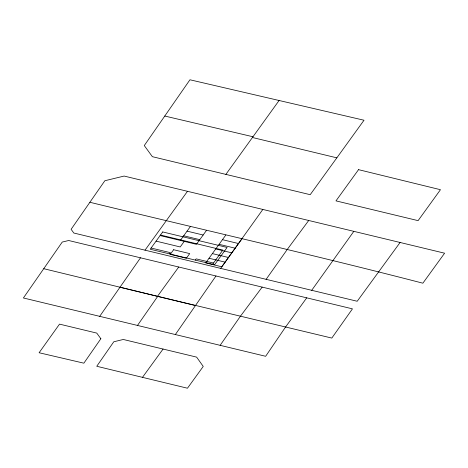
<?xml version="1.0" encoding="UTF-8"?>
<svg xmlns="http://www.w3.org/2000/svg" width="468" height="468" viewBox="0 0 468 468"><rect width="100%" height="100%" fill="white"/><g stroke="black" fill="none" stroke-linecap="round" stroke-linejoin="round"><path stroke-width="0.7" d="M175.348 334.561L215.964 275.98M89.879 202.275L71.113 229.308L73.804 233.023L357.207 301.263L400.093 242.477L444.6 253.2L422.873 283.193C312.273 254.586 200.871 229.314 89.879 202.275L104.85 180.736L124.131 176.062L400.093 242.477M137.475 325.447L157.716 296.367L331.812 338.077L352.451 308.851L68.673 240.511L62.238 242.067L23.4 297.976L99.696 316.339L140.505 257.809M99.696 316.339L220.13 345.325L240.277 316.438L262.174 287.112M266.116 279.337L287.446 249.198L308.704 220.498M220.674 268.386L262.84 209.448M311.711 290.312L353.808 231.362M225.874 174.383L279.092 100.497M212.612 264.268L222.832 250.07L160.483 235.041M145.016 250.164L187.481 191.313M169.539 253.89L170.422 252.673L151.1 248.022M180.338 240.435L190.412 226.5M184.24 241.377L180.215 246.952L156.078 241.137M206.499 230.373L196.431 244.314L160.103 235.562M195.291 260.091L196.168 258.874L213.49 263.045M225.81 235.03L205.668 262.899L221.762 266.778L241.903 238.902M336.843 157.839L310.208 194.688L152.369 156.686L144.279 145.554L189.949 79.782L364.016 120.229L336.843 157.839L252.433 137.498M178.729 267.006L157.494 296.32L120.013 287.212M306.733 297.829L285.427 327.214L265.649 356.288L220.13 345.325M142.477 377.343L187.457 388.218L203.241 366.438L196.63 357.125L123.295 339.475L113.777 341.78L96.759 366.269L142.477 377.343L163.069 349.052M164.771 116.041L252.977 136.755M187.054 231.145L203.147 235.018M222.452 239.674L238.545 243.547M183.696 235.79L199.789 239.663M219.1 244.319L235.188 248.198M215.742 248.964L231.83 252.843M212.384 253.609L228.478 257.488M209.026 258.254L225.12 262.133M43.746 268.69L195.472 305.545M100.854 338.733L83.866 363.18L39.107 352.743L59.524 324.125L96.759 333.093L100.854 338.733M162.724 231.941L150.222 249.239L214.607 264.748L227.109 247.449L162.724 231.941M173.622 249.725L170.264 254.376L186.358 258.248L189.715 253.603L173.622 249.725M358.541 169.656L335.977 200.877L418.094 220.639L440.458 189.704L358.541 169.656"/></g></svg>
